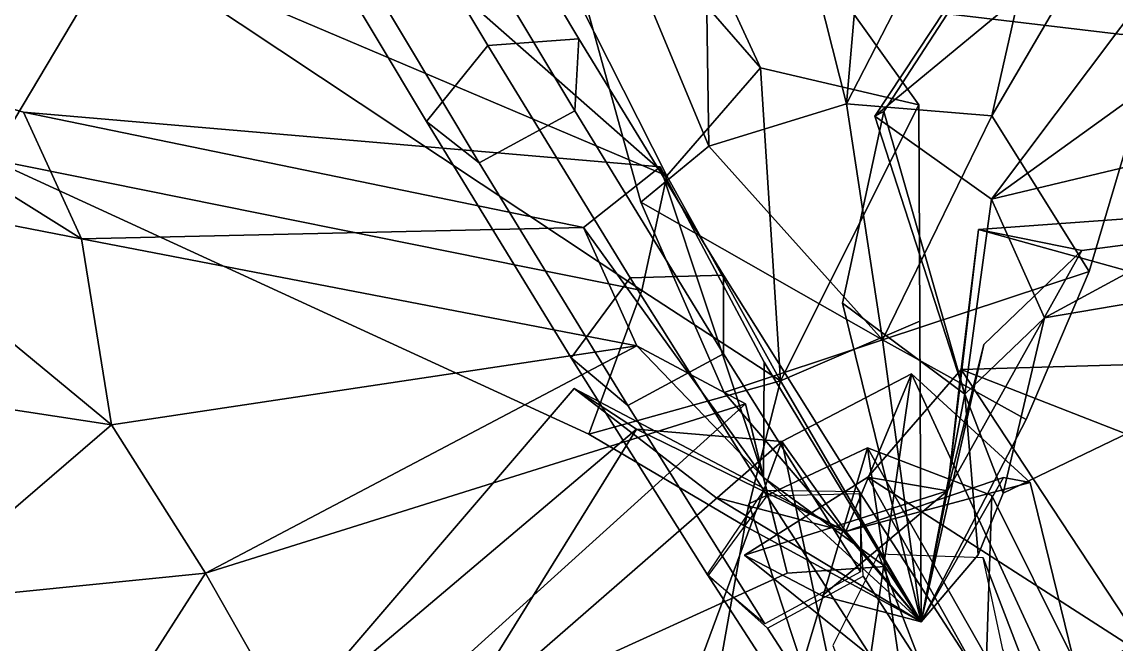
# Model space of a CAD drawing. Header units: metres. Extents: x -488 to 282, y -579 to 399.
# Drawn here: x -86.33 to -53.37, y 315.69 to 334.44 of the extents above; entities that cross this region are included whole.
import ezdxf

# ---------------------------------------------------------------- set-up
doc = ezdxf.new("R2010")
doc.units = ezdxf.units.M

msp = doc.modelspace()

# ---------------------------------------------------------------- linework, layer by layer
at = {"layer": 'coreopsi_1InfInt', "color": 3}
for points in [[(-60.1623, 314.4141, 371.7483), (-63.9857, 320.3177, 379.5451), (-65.6881, 317.7935, 380.6216), (-61.8406, 311.8542, 372.7771)], [(-57.298, 314.4136, 373.2398), (-61.09732, 320.2814, 380.989), (-63.9857, 320.3177, 379.5451), (-60.1623, 314.4141, 371.7483)], [(-57.1794, 311.8532, 375.2043), (-60.9876, 317.7344, 382.9713), (-61.09732, 320.2814, 380.989), (-57.298, 314.4136, 373.2398)], [(-61.8406, 311.8542, 372.7771), (-65.6881, 317.7935, 380.6216), (-63.8677, 316.1735, 382.7408), (-60.02931, 310.2476, 374.914)], [(-60.02931, 310.2476, 374.914), (-63.8677, 316.1735, 382.7408), (-60.9876, 317.7344, 382.9713), (-57.1794, 311.8532, 375.2043)]]:
    msp.add_3dface(points, dxfattribs=at)
at = {"layer": 'coreopsi_1Pdcel', "color": 3}
for points in [[(-69.5503, 333.9235, 394.2309), (-74.128, 341.5755, 399.6141), (-76.7909, 341.248, 397.8167), (-72.2929, 333.7277, 392.5372)], [(-69.6778, 331.7542, 396.6197), (-74.3853, 339.6207, 402.1717), (-74.128, 341.5755, 399.6141), (-69.5503, 333.9235, 394.2309)], [(-72.2929, 333.7277, 392.5372), (-76.7909, 341.248, 397.8167), (-78.7188, 339.0876, 399.2467), (-74.1411, 331.4356, 393.8635)], [(-72.558, 330.1934, 396.3892), (-77.2654, 338.0598, 401.9412), (-74.3853, 339.6207, 402.1717), (-69.6778, 331.7542, 396.6197)], [(-74.1411, 331.4356, 393.8635), (-78.7188, 339.0876, 399.2467), (-77.2654, 338.0598, 401.9412), (-72.558, 330.1934, 396.3892)], [(-68.01074, 326.7285, 386.427), (-72.2929, 333.7277, 392.5372), (-74.1411, 331.4356, 393.8635), (-69.7835, 324.3147, 387.6351)], [(-65.1927, 326.8026, 388.0025), (-69.5503, 333.9235, 394.2309), (-72.2929, 333.7277, 392.5372), (-68.01074, 326.7285, 386.427)], [(-65.1976, 324.4353, 390.199), (-69.6778, 331.7542, 396.6197), (-69.5503, 333.9235, 394.2309), (-65.1927, 326.8026, 388.0025)], [(-68.07772, 322.8744, 389.9685), (-72.558, 330.1934, 396.3892), (-69.6778, 331.7542, 396.6197), (-65.1976, 324.4353, 390.199)], [(-69.7835, 324.3147, 387.6351), (-74.1411, 331.4356, 393.8635), (-72.558, 330.1934, 396.3892), (-68.07772, 322.8744, 389.9685)], [(-63.8831, 320.1568, 379.3533), (-68.01074, 326.7285, 386.427), (-69.7835, 324.3147, 387.6351), (-65.6559, 317.743, 380.5614)], [(-61.06516, 320.2309, 380.9288), (-65.1927, 326.8026, 388.0025), (-68.01074, 326.7285, 386.427), (-63.8831, 320.1568, 379.3533)], [(-61.07004, 317.8636, 383.1253), (-65.1976, 324.4353, 390.199), (-65.1927, 326.8026, 388.0025), (-61.06516, 320.2309, 380.9288)], [(-63.9501, 316.3027, 382.8948), (-68.07772, 322.8744, 389.9685), (-65.1976, 324.4353, 390.199), (-61.07004, 317.8636, 383.1253)], [(-65.6559, 317.743, 380.5614), (-69.7835, 324.3147, 387.6351), (-68.07772, 322.8744, 389.9685), (-63.9501, 316.3027, 382.8948)], [(-58.6247, 313.4855, 373.572), (-60.5261, 318.3973, 382.9061), (-61.8979, 315.6508, 384.0719), (-59.9965, 310.739, 374.7379)], [(-55.54, 313.5164, 374.5272), (-57.3749, 318.2856, 383.6033), (-60.5261, 318.3973, 382.9061), (-58.6247, 313.4855, 373.572)], [(-54.9881, 310.8452, 376.256), (-56.7821, 315.5267, 385.1737), (-57.3749, 318.2856, 383.6033), (-55.54, 313.5164, 374.5272)]]:
    msp.add_3dface(points, dxfattribs=at)
at = {"layer": 'coreopsi_1Petal1', "color": 3}
for points in [[(-65.9215, 349.4828, 399.8747), (-73.1394, 348.7057, 397.3968), (-65.6338, 330.6949, 401.9891)], [(-65.9215, 349.4828, 399.8747), (-65.6338, 330.6949, 401.9891), (-73.1394, 348.7057, 397.3968)], [(-59.9533, 349.6438, 400.7583), (-65.9215, 349.4828, 399.8747), (-61.4936, 331.9667, 401.0643)], [(-59.9533, 349.6438, 400.7583), (-61.4936, 331.9667, 401.0643), (-65.9215, 349.4828, 399.8747)], [(-61.4936, 331.9667, 401.0643), (-65.9215, 349.4828, 399.8747), (-65.6338, 330.6949, 401.9891)], [(-61.4936, 331.9667, 401.0643), (-65.6338, 330.6949, 401.9891), (-65.9215, 349.4828, 399.8747)], [(-61.4936, 331.9667, 401.0643), (-53.5352, 347.4294, 402.2073), (-59.9533, 349.6438, 400.7583)], [(-61.4936, 331.9667, 401.0643), (-59.9533, 349.6438, 400.7583), (-53.5352, 347.4294, 402.2073)], [(-64.08375, 333.0501, 400.0465), (-71.3275, 348.7249, 397.6875), (-74.7346, 345.2937, 399.8413)], [(-64.08375, 333.0501, 400.0465), (-74.7346, 345.2937, 399.8413), (-71.3275, 348.7249, 397.6875)], [(-65.6338, 330.6949, 401.9891), (-73.1394, 348.7057, 397.3968), (-67.6895, 329.0041, 396.5208)], [(-65.6338, 330.6949, 401.9891), (-67.6895, 329.0041, 396.5208), (-73.1394, 348.7057, 397.3968)], [(-59.3141, 331.9341, 397.2273), (-71.3275, 348.7249, 397.6875), (-64.08375, 333.0501, 400.0465)], [(-59.3141, 331.9341, 397.2273), (-64.08375, 333.0501, 400.0465), (-71.3275, 348.7249, 397.6875)], [(-60.6317, 331.597, 402.3316), (-49.5866, 348.3054, 401.5286), (-60.3692, 331.7353, 396.2571)], [(-60.6317, 331.597, 402.3316), (-60.3692, 331.7353, 396.2571), (-49.5866, 348.3054, 401.5286)], [(-46.402, 343.3506, 406.443), (-49.5866, 348.3054, 401.5286), (-60.6317, 331.597, 402.3316)], [(-46.402, 343.3506, 406.443), (-60.6317, 331.597, 402.3316), (-49.5866, 348.3054, 401.5286)], [(-57.1138, 331.6011, 401.9905), (-53.5352, 347.4294, 402.2073), (-61.4936, 331.9667, 401.0643)], [(-57.1138, 331.6011, 401.9905), (-61.4936, 331.9667, 401.0643), (-53.5352, 347.4294, 402.2073)], [(-57.1138, 331.6011, 401.9905), (-48.3203, 346.6339, 402.6451), (-53.5352, 347.4294, 402.2073)], [(-57.1138, 331.6011, 401.9905), (-53.5352, 347.4294, 402.2073), (-48.3203, 346.6339, 402.6451)], [(-54.1819, 326.9184, 400.799), (-48.3203, 346.6339, 402.6451), (-57.1138, 331.6011, 401.9905)], [(-54.1819, 326.9184, 400.799), (-57.1138, 331.6011, 401.9905), (-48.3203, 346.6339, 402.6451)], [(-66.8992, 329.7987, 401.3409), (-74.7346, 345.2937, 399.8413), (-80.2207, 341.5152, 401.7956)], [(-66.8992, 329.7987, 401.3409), (-80.2207, 341.5152, 401.7956), (-74.7346, 345.2937, 399.8413)], [(-64.08375, 333.0501, 400.0465), (-74.7346, 345.2937, 399.8413), (-66.8992, 329.7987, 401.3409)], [(-64.08375, 333.0501, 400.0465), (-66.8992, 329.7987, 401.3409), (-74.7346, 345.2937, 399.8413)], [(-57.1238, 329.0922, 403.3487), (-46.402, 343.3506, 406.443), (-60.6317, 331.597, 402.3316)], [(-57.1238, 329.0922, 403.3487), (-60.6317, 331.597, 402.3316), (-46.402, 343.3506, 406.443)], [(-43.5697, 338.8664, 409.3232), (-46.402, 343.3506, 406.443), (-57.1238, 329.0922, 403.3487)], [(-43.5697, 338.8664, 409.3232), (-57.1238, 329.0922, 403.3487), (-46.402, 343.3506, 406.443)], [(-80.2207, 341.5152, 401.7956), (-83.4044, 336.8117, 403.837), (-66.8992, 329.7987, 401.3409)], [(-80.2207, 341.5152, 401.7956), (-66.8992, 329.7987, 401.3409), (-83.4044, 336.8117, 403.837)], [(-50.371, 337.3537, 359.559), (-57.5183, 338.8072, 367.6805), (-50.7081, 333.2998, 364.4655)], [(-50.371, 337.3537, 359.559), (-50.7081, 333.2998, 364.4655), (-57.5183, 338.8072, 367.6805)], [(-57.1238, 329.0922, 403.3487), (-42.4584, 332.5964, 412.0885), (-43.5697, 338.8664, 409.3232)], [(-57.1238, 329.0922, 403.3487), (-43.5697, 338.8664, 409.3232), (-42.4584, 332.5964, 412.0885)], [(-83.4044, 336.8117, 403.837), (-95.7168, 336.8883, 408.42), (-87.2821, 330.3002, 405.0225)], [(-83.4044, 336.8117, 403.837), (-87.2821, 330.3002, 405.0225), (-95.7168, 336.8883, 408.42)], [(-83.4044, 336.8117, 403.837), (-87.2821, 330.3002, 405.0225), (-67.6568, 326.3466, 404.0098)], [(-83.4044, 336.8117, 403.837), (-67.6568, 326.3466, 404.0098), (-87.2821, 330.3002, 405.0225)], [(-66.8992, 329.7987, 401.3409), (-83.4044, 336.8117, 403.837), (-67.6568, 326.3466, 404.0098)], [(-66.8992, 329.7987, 401.3409), (-67.6568, 326.3466, 404.0098), (-83.4044, 336.8117, 403.837)], [(-62.2493, 335.1389, 392.1492), (-53.1974, 334.0579, 393.4214), (-44.2024, 336.3651, 378.8198)], [(-62.2493, 335.1389, 392.1492), (-44.2024, 336.3651, 378.8198), (-53.1974, 334.0579, 393.4214)], [(-86.2844, 331.7177, 404.42), (-94.3873, 334.0643, 411.0743), (-84.5378, 327.8976, 407.6412)], [(-86.2844, 331.7177, 404.42), (-84.5378, 327.8976, 407.6412), (-94.3873, 334.0643, 411.0743)], [(-84.5378, 327.8976, 407.6412), (-94.3873, 334.0643, 411.0743), (-92.2311, 329.3997, 415.6816)], [(-84.5378, 327.8976, 407.6412), (-92.2311, 329.3997, 415.6816), (-94.3873, 334.0643, 411.0743)], [(-63.4764, 323.6241, 393.2761), (-64.08375, 333.0501, 400.0465), (-66.8992, 329.7987, 401.3409)], [(-63.4764, 323.6241, 393.2761), (-66.8992, 329.7987, 401.3409), (-64.08375, 333.0501, 400.0465)], [(-63.4764, 323.6241, 393.2761), (-59.3141, 331.9341, 397.2273), (-64.08375, 333.0501, 400.0465)], [(-63.4764, 323.6241, 393.2761), (-64.08375, 333.0501, 400.0465), (-59.3141, 331.9341, 397.2273)], [(-55.5195, 325.5214, 405.5509), (-42.4584, 332.5964, 412.0885), (-57.1238, 329.0922, 403.3487)], [(-55.5195, 325.5214, 405.5509), (-57.1238, 329.0922, 403.3487), (-42.4584, 332.5964, 412.0885)], [(-55.5195, 325.5214, 405.5509), (-40.4955, 328.0705, 414.0077), (-42.4584, 332.5964, 412.0885)], [(-55.5195, 325.5214, 405.5509), (-42.4584, 332.5964, 412.0885), (-40.4955, 328.0705, 414.0077)], [(-67.1055, 330.0724, 396.9413), (-86.2844, 331.7177, 404.42), (-69.4135, 328.2442, 401.7656)], [(-67.1055, 330.0724, 396.9413), (-69.4135, 328.2442, 401.7656), (-86.2844, 331.7177, 404.42)], [(-69.4135, 328.2442, 401.7656), (-86.2844, 331.7177, 404.42), (-84.5378, 327.8976, 407.6412)], [(-69.4135, 328.2442, 401.7656), (-84.5378, 327.8976, 407.6412), (-86.2844, 331.7177, 404.42)], [(-61.4936, 331.9667, 401.0643), (-65.6338, 330.6949, 401.9891), (-60.4071, 324.8551, 393.119)], [(-61.4936, 331.9667, 401.0643), (-60.4071, 324.8551, 393.119), (-65.6338, 330.6949, 401.9891)], [(-59.2758, 325.4148, 391.3254), (-59.3141, 331.9341, 397.2273), (-63.4764, 323.6241, 393.2761)], [(-59.2758, 325.4148, 391.3254), (-63.4764, 323.6241, 393.2761), (-59.3141, 331.9341, 397.2273)], [(-57.926, 323.223, 394.4161), (-60.3692, 331.7353, 396.2571), (-61.61, 325.9631, 392.3819)], [(-57.926, 323.223, 394.4161), (-61.61, 325.9631, 392.3819), (-60.3692, 331.7353, 396.2571)], [(-60.4071, 324.8551, 393.119), (-57.1138, 331.6011, 401.9905), (-61.4936, 331.9667, 401.0643)], [(-60.4071, 324.8551, 393.119), (-61.4936, 331.9667, 401.0643), (-57.1138, 331.6011, 401.9905)], [(-60.6317, 331.597, 402.3316), (-60.3692, 331.7353, 396.2571), (-57.926, 323.223, 394.4161)], [(-60.6317, 331.597, 402.3316), (-57.926, 323.223, 394.4161), (-60.3692, 331.7353, 396.2571)], [(-57.1238, 329.0922, 403.3487), (-60.6317, 331.597, 402.3316), (-57.926, 323.223, 394.4161)], [(-57.1238, 329.0922, 403.3487), (-57.926, 323.223, 394.4161), (-60.6317, 331.597, 402.3316)], [(-60.4071, 324.8551, 393.119), (-54.1819, 326.9184, 400.799), (-57.1138, 331.6011, 401.9905)], [(-60.4071, 324.8551, 393.119), (-57.1138, 331.6011, 401.9905), (-54.1819, 326.9184, 400.799)], [(-65.6338, 330.6949, 401.9891), (-67.6895, 329.0041, 396.5208), (-60.4071, 324.8551, 393.119)], [(-65.6338, 330.6949, 401.9891), (-60.4071, 324.8551, 393.119), (-67.6895, 329.0041, 396.5208)], [(-67.6568, 326.3466, 404.0098), (-87.2821, 330.3002, 405.0225), (-69.2482, 322.0123, 400.0516)], [(-67.6568, 326.3466, 404.0098), (-69.2482, 322.0123, 400.0516), (-87.2821, 330.3002, 405.0225)], [(-63.9931, 320.714, 394.7676), (-67.1055, 330.0724, 396.9413), (-69.4135, 328.2442, 401.7656)], [(-63.9931, 320.714, 394.7676), (-69.4135, 328.2442, 401.7656), (-67.1055, 330.0724, 396.9413)], [(-63.9712, 324.1816, 391.2134), (-67.1055, 330.0724, 396.9413), (-63.9931, 320.714, 394.7676)], [(-63.9712, 324.1816, 391.2134), (-63.9931, 320.714, 394.7676), (-67.1055, 330.0724, 396.9413)], [(-66.8992, 329.7987, 401.3409), (-67.6568, 326.3466, 404.0098), (-63.4764, 323.6241, 393.2761)], [(-66.8992, 329.7987, 401.3409), (-63.4764, 323.6241, 393.2761), (-67.6568, 326.3466, 404.0098)], [(-83.6324, 322.2986, 411.6446), (-84.5378, 327.8976, 407.6412), (-92.2311, 329.3997, 415.6816)], [(-83.6324, 322.2986, 411.6446), (-92.2311, 329.3997, 415.6816), (-84.5378, 327.8976, 407.6412)], [(-83.6324, 322.2986, 411.6446), (-92.2311, 329.3997, 415.6816), (-91.2005, 323.4549, 419.0329)], [(-83.6324, 322.2986, 411.6446), (-91.2005, 323.4549, 419.0329), (-92.2311, 329.3997, 415.6816)], [(-57.5085, 328.1767, 404.7046), (-39.4977, 329.488, 413.4052), (-54.3969, 327.5534, 399.5166)], [(-57.5085, 328.1767, 404.7046), (-54.3969, 327.5534, 399.5166), (-39.4977, 329.488, 413.4052)], [(-43.8029, 324.3706, 417.1628), (-39.4977, 329.488, 413.4052), (-57.5085, 328.1767, 404.7046)], [(-43.8029, 324.3706, 417.1628), (-57.5085, 328.1767, 404.7046), (-39.4977, 329.488, 413.4052)], [(-57.926, 323.223, 394.4161), (-55.5195, 325.5214, 405.5509), (-57.1238, 329.0922, 403.3487)], [(-57.926, 323.223, 394.4161), (-57.1238, 329.0922, 403.3487), (-55.5195, 325.5214, 405.5509)], [(-60.4071, 324.8551, 393.119), (-67.6895, 329.0041, 396.5208), (-65.1722, 323.2753, 393.2467)], [(-60.4071, 324.8551, 393.119), (-65.1722, 323.2753, 393.2467), (-67.6895, 329.0041, 396.5208)], [(-69.4135, 328.2442, 401.7656), (-84.5378, 327.8976, 407.6412), (-67.8092, 324.6733, 403.9678)], [(-69.4135, 328.2442, 401.7656), (-67.8092, 324.6733, 403.9678), (-84.5378, 327.8976, 407.6412)], [(-63.9931, 320.714, 394.7676), (-69.4135, 328.2442, 401.7656), (-67.8092, 324.6733, 403.9678)], [(-63.9931, 320.714, 394.7676), (-67.8092, 324.6733, 403.9678), (-69.4135, 328.2442, 401.7656)], [(-58.03383, 323.9669, 405.9756), (-57.5085, 328.1767, 404.7046), (-58.4426, 320.3128, 395.9077)], [(-58.03383, 323.9669, 405.9756), (-58.4426, 320.3128, 395.9077), (-57.5085, 328.1767, 404.7046)], [(-57.5085, 328.1767, 404.7046), (-54.3969, 327.5534, 399.5166), (-58.4426, 320.3128, 395.9077)], [(-57.5085, 328.1767, 404.7046), (-58.4426, 320.3128, 395.9077), (-54.3969, 327.5534, 399.5166)], [(-58.03383, 323.9669, 405.9756), (-43.8029, 324.3706, 417.1628), (-57.5085, 328.1767, 404.7046)], [(-58.03383, 323.9669, 405.9756), (-57.5085, 328.1767, 404.7046), (-43.8029, 324.3706, 417.1628)], [(-56.7667, 320.2336, 403.9928), (-40.4955, 328.0705, 414.0077), (-55.5195, 325.5214, 405.5509)], [(-56.7667, 320.2336, 403.9928), (-55.5195, 325.5214, 405.5509), (-40.4955, 328.0705, 414.0077)], [(-67.8092, 324.6733, 403.9678), (-84.5378, 327.8976, 407.6412), (-83.6324, 322.2986, 411.6446)], [(-67.8092, 324.6733, 403.9678), (-83.6324, 322.2986, 411.6446), (-84.5378, 327.8976, 407.6412)], [(-58.4426, 320.3128, 395.9077), (-54.3969, 327.5534, 399.5166), (-57.354, 324.7209, 393.7626)], [(-58.4426, 320.3128, 395.9077), (-57.354, 324.7209, 393.7626), (-54.3969, 327.5534, 399.5166)], [(-56.0739, 322.4546, 393.4621), (-54.1819, 326.9184, 400.799), (-60.4071, 324.8551, 393.119)], [(-56.0739, 322.4546, 393.4621), (-60.4071, 324.8551, 393.119), (-54.1819, 326.9184, 400.799)], [(-67.6568, 326.3466, 404.0098), (-69.2482, 322.0123, 400.0516), (-63.4764, 323.6241, 393.2761)], [(-67.6568, 326.3466, 404.0098), (-63.4764, 323.6241, 393.2761), (-69.2482, 322.0123, 400.0516)], [(-57.926, 323.223, 394.4161), (-61.61, 325.9631, 392.3819), (-59.2388, 316.3571, 384.2394)], [(-57.926, 323.223, 394.4161), (-59.2388, 316.3571, 384.2394), (-61.61, 325.9631, 392.3819)], [(-59.2388, 316.3571, 384.2394), (-59.2758, 325.4148, 391.3254), (-63.4764, 323.6241, 393.2761)], [(-59.2388, 316.3571, 384.2394), (-63.4764, 323.6241, 393.2761), (-59.2758, 325.4148, 391.3254)], [(-57.926, 323.223, 394.4161), (-56.7667, 320.2336, 403.9928), (-55.5195, 325.5214, 405.5509)], [(-57.926, 323.223, 394.4161), (-55.5195, 325.5214, 405.5509), (-56.7667, 320.2336, 403.9928)], [(-60.4071, 324.8551, 393.119), (-65.1722, 323.2753, 393.2467), (-59.2388, 316.3571, 384.2394)], [(-60.4071, 324.8551, 393.119), (-59.2388, 316.3571, 384.2394), (-65.1722, 323.2753, 393.2467)], [(-59.2388, 316.3571, 384.2394), (-56.0739, 322.4546, 393.4621), (-60.4071, 324.8551, 393.119)], [(-59.2388, 316.3571, 384.2394), (-60.4071, 324.8551, 393.119), (-56.0739, 322.4546, 393.4621)], [(-83.6324, 322.2986, 411.6446), (-80.8054, 317.8318, 414.5568), (-67.8092, 324.6733, 403.9678)], [(-83.6324, 322.2986, 411.6446), (-67.8092, 324.6733, 403.9678), (-80.8054, 317.8318, 414.5568)], [(-67.8092, 324.6733, 403.9678), (-80.8054, 317.8318, 414.5568), (-64.5336, 322.9262, 406.3829)], [(-67.8092, 324.6733, 403.9678), (-64.5336, 322.9262, 406.3829), (-80.8054, 317.8318, 414.5568)], [(-67.8092, 324.6733, 403.9678), (-64.5336, 322.9262, 406.3829), (-63.9931, 320.714, 394.7676)], [(-67.8092, 324.6733, 403.9678), (-63.9931, 320.714, 394.7676), (-64.5336, 322.9262, 406.3829)], [(-58.4426, 320.3128, 395.9077), (-57.354, 324.7209, 393.7626), (-59.2388, 316.3571, 384.2394)], [(-58.4426, 320.3128, 395.9077), (-59.2388, 316.3571, 384.2394), (-57.354, 324.7209, 393.7626)], [(-59.2388, 316.3571, 384.2394), (-63.9712, 324.1816, 391.2134), (-63.9931, 320.714, 394.7676)], [(-59.2388, 316.3571, 384.2394), (-63.9931, 320.714, 394.7676), (-63.9712, 324.1816, 391.2134)], [(-46.9813, 319.6498, 419.1722), (-43.8029, 324.3706, 417.1628), (-58.03383, 323.9669, 405.9756)], [(-46.9813, 319.6498, 419.1722), (-58.03383, 323.9669, 405.9756), (-43.8029, 324.3706, 417.1628)], [(-63.4394, 321.7989, 406.2522), (-59.5315, 323.8283, 406.7253), (-61.512, 319.0818, 396.0647)], [(-63.4394, 321.7989, 406.2522), (-61.512, 319.0818, 396.0647), (-59.5315, 323.8283, 406.7253)], [(-63.4394, 321.7989, 406.2522), (-61.2859, 311.6996, 421.1251), (-59.5315, 323.8283, 406.7253)], [(-63.4394, 321.7989, 406.2522), (-59.5315, 323.8283, 406.7253), (-61.2859, 311.6996, 421.1251)], [(-59.5315, 323.8283, 406.7253), (-55.9557, 320.5616, 403.0473), (-61.512, 319.0818, 396.0647)], [(-59.5315, 323.8283, 406.7253), (-61.512, 319.0818, 396.0647), (-55.9557, 320.5616, 403.0473)], [(-61.2859, 311.6996, 421.1251), (-53.6404, 311.0825, 421.0309), (-59.5315, 323.8283, 406.7253)], [(-61.2859, 311.6996, 421.1251), (-59.5315, 323.8283, 406.7253), (-53.6404, 311.0825, 421.0309)], [(-58.4426, 320.3128, 395.9077), (-60.8493, 320.7155, 407.27), (-58.03383, 323.9669, 405.9756)], [(-58.4426, 320.3128, 395.9077), (-58.03383, 323.9669, 405.9756), (-60.8493, 320.7155, 407.27)], [(-60.8493, 320.7155, 407.27), (-52.2617, 315.2002, 419.8884), (-58.03383, 323.9669, 405.9756)], [(-60.8493, 320.7155, 407.27), (-58.03383, 323.9669, 405.9756), (-52.2617, 315.2002, 419.8884)], [(-59.5315, 323.8283, 406.7253), (-53.6404, 311.0825, 421.0309), (-55.9557, 320.5616, 403.0473)], [(-59.5315, 323.8283, 406.7253), (-55.9557, 320.5616, 403.0473), (-53.6404, 311.0825, 421.0309)], [(-58.03383, 323.9669, 405.9756), (-52.2617, 315.2002, 419.8884), (-46.9813, 319.6498, 419.1722)], [(-58.03383, 323.9669, 405.9756), (-46.9813, 319.6498, 419.1722), (-52.2617, 315.2002, 419.8884)], [(-91.2005, 323.4549, 419.0329), (-89.9025, 316.915, 422.7513), (-83.6324, 322.2986, 411.6446)], [(-91.2005, 323.4549, 419.0329), (-83.6324, 322.2986, 411.6446), (-89.9025, 316.915, 422.7513)], [(-63.4764, 323.6241, 393.2761), (-69.2482, 322.0123, 400.0516), (-64.581, 319.268, 395.5171)], [(-63.4764, 323.6241, 393.2761), (-64.581, 319.268, 395.5171), (-69.2482, 322.0123, 400.0516)], [(-63.4764, 323.6241, 393.2761), (-64.581, 319.268, 395.5171), (-59.2388, 316.3571, 384.2394)], [(-63.4764, 323.6241, 393.2761), (-59.2388, 316.3571, 384.2394), (-64.581, 319.268, 395.5171)], [(-69.6903, 323.3877, 400.1351), (-78.4595, 313.1543, 415.7826), (-67.8192, 322.1645, 405.326)], [(-69.6903, 323.3877, 400.1351), (-67.8192, 322.1645, 405.326), (-78.4595, 313.1543, 415.7826)], [(-65.423, 320.1055, 393.1814), (-69.6903, 323.3877, 400.1351), (-61.512, 319.0818, 396.0647)], [(-65.423, 320.1055, 393.1814), (-61.512, 319.0818, 396.0647), (-69.6903, 323.3877, 400.1351)], [(-61.512, 319.0818, 396.0647), (-69.6903, 323.3877, 400.1351), (-67.8192, 322.1645, 405.326)], [(-61.512, 319.0818, 396.0647), (-67.8192, 322.1645, 405.326), (-69.6903, 323.3877, 400.1351)], [(-59.2388, 316.3571, 384.2394), (-57.5256, 318.3785, 395.4302), (-57.926, 323.223, 394.4161)], [(-59.2388, 316.3571, 384.2394), (-57.926, 323.223, 394.4161), (-57.5256, 318.3785, 395.4302)], [(-57.5256, 318.3785, 395.4302), (-56.7667, 320.2336, 403.9928), (-57.926, 323.223, 394.4161)], [(-57.5256, 318.3785, 395.4302), (-57.926, 323.223, 394.4161), (-56.7667, 320.2336, 403.9928)], [(-80.8054, 317.8318, 414.5568), (-77.1933, 311.4828, 416.899), (-64.5336, 322.9262, 406.3829)], [(-80.8054, 317.8318, 414.5568), (-64.5336, 322.9262, 406.3829), (-77.1933, 311.4828, 416.899)], [(-64.5336, 322.9262, 406.3829), (-77.1933, 311.4828, 416.899), (-63.2759, 317.8304, 403.311)], [(-64.5336, 322.9262, 406.3829), (-63.2759, 317.8304, 403.311), (-77.1933, 311.4828, 416.899)], [(-64.5336, 322.9262, 406.3829), (-63.2759, 317.8304, 403.311), (-63.9931, 320.714, 394.7676)], [(-64.5336, 322.9262, 406.3829), (-63.9931, 320.714, 394.7676), (-63.2759, 317.8304, 403.311)], [(-89.9025, 316.915, 422.7513), (-80.8054, 317.8318, 414.5568), (-83.6324, 322.2986, 411.6446)], [(-89.9025, 316.915, 422.7513), (-83.6324, 322.2986, 411.6446), (-80.8054, 317.8318, 414.5568)], [(-67.8192, 322.1645, 405.326), (-78.4595, 313.1543, 415.7826), (-73.461, 313.0645, 417.5224)], [(-67.8192, 322.1645, 405.326), (-73.461, 313.0645, 417.5224), (-78.4595, 313.1543, 415.7826)], [(-67.8192, 322.1645, 405.326), (-73.461, 313.0645, 417.5224), (-63.4394, 321.7989, 406.2522)], [(-67.8192, 322.1645, 405.326), (-63.4394, 321.7989, 406.2522), (-73.461, 313.0645, 417.5224)], [(-61.512, 319.0818, 396.0647), (-67.8192, 322.1645, 405.326), (-63.4394, 321.7989, 406.2522)], [(-61.512, 319.0818, 396.0647), (-63.4394, 321.7989, 406.2522), (-67.8192, 322.1645, 405.326)], [(-63.4394, 321.7989, 406.2522), (-73.461, 313.0645, 417.5224), (-67.2487, 311.5212, 420.2095)], [(-63.4394, 321.7989, 406.2522), (-67.2487, 311.5212, 420.2095), (-73.461, 313.0645, 417.5224)], [(-67.2487, 311.5212, 420.2095), (-61.2859, 311.6996, 421.1251), (-63.4394, 321.7989, 406.2522)], [(-67.2487, 311.5212, 420.2095), (-63.4394, 321.7989, 406.2522), (-61.2859, 311.6996, 421.1251)], [(-60.8577, 321.6022, 302.045), (-64.4275, 319.9188, 303.7593), (-62.8201, 315.0346, 310.0045)], [(-60.8577, 321.6022, 302.045), (-62.8201, 315.0346, 310.0045), (-64.4275, 319.9188, 303.7593)], [(-60.8577, 321.6022, 302.045), (-62.8201, 315.0346, 310.0045), (-59.9017, 315.1851, 310.5082)], [(-60.8577, 321.6022, 302.045), (-59.9017, 315.1851, 310.5082), (-62.8201, 315.0346, 310.0045)], [(-57.2713, 315.2949, 311.0136), (-57.1156, 320.1652, 304.6288), (-60.8577, 321.6022, 302.045)], [(-57.2713, 315.2949, 311.0136), (-60.8577, 321.6022, 302.045), (-57.1156, 320.1652, 304.6288)], [(-59.9017, 315.1851, 310.5082), (-57.2713, 315.2949, 311.0136), (-60.8577, 321.6022, 302.045)], [(-59.9017, 315.1851, 310.5082), (-60.8577, 321.6022, 302.045), (-57.2713, 315.2949, 311.0136)], [(-58.4426, 320.3128, 395.9077), (-64.5581, 318.3719, 403.7068), (-60.8493, 320.7155, 407.27)], [(-58.4426, 320.3128, 395.9077), (-60.8493, 320.7155, 407.27), (-64.5581, 318.3719, 403.7068)], [(-64.5581, 318.3719, 403.7068), (-55.4523, 311.0632, 420.7401), (-60.8493, 320.7155, 407.27)], [(-64.5581, 318.3719, 403.7068), (-60.8493, 320.7155, 407.27), (-55.4523, 311.0632, 420.7401)], [(-63.9931, 320.714, 394.7676), (-60.325, 318.0258, 396.8977), (-59.2388, 316.3571, 384.2394)], [(-63.9931, 320.714, 394.7676), (-59.2388, 316.3571, 384.2394), (-60.325, 318.0258, 396.8977)], [(-63.9931, 320.714, 394.7676), (-63.2759, 317.8304, 403.311), (-60.325, 318.0258, 396.8977)], [(-63.9931, 320.714, 394.7676), (-60.325, 318.0258, 396.8977), (-63.2759, 317.8304, 403.311)], [(-61.512, 319.0818, 396.0647), (-56.7628, 320.7136, 396.033), (-59.2388, 316.3571, 384.2394)], [(-61.512, 319.0818, 396.0647), (-59.2388, 316.3571, 384.2394), (-56.7628, 320.7136, 396.033)], [(-61.512, 319.0818, 396.0647), (-55.9557, 320.5616, 403.0473), (-56.7628, 320.7136, 396.033)], [(-61.512, 319.0818, 396.0647), (-56.7628, 320.7136, 396.033), (-55.9557, 320.5616, 403.0473)], [(-60.8493, 320.7155, 407.27), (-55.4523, 311.0632, 420.7401), (-52.2617, 315.2002, 419.8884)], [(-60.8493, 320.7155, 407.27), (-52.2617, 315.2002, 419.8884), (-55.4523, 311.0632, 420.7401)], [(-62.2211, 317.1453, 395.3182), (-64.5581, 318.3719, 403.7068), (-58.4426, 320.3128, 395.9077)], [(-62.2211, 317.1453, 395.3182), (-58.4426, 320.3128, 395.9077), (-64.5581, 318.3719, 403.7068)], [(-59.2388, 316.3571, 384.2394), (-62.2211, 317.1453, 395.3182), (-58.4426, 320.3128, 395.9077)], [(-59.2388, 316.3571, 384.2394), (-58.4426, 320.3128, 395.9077), (-62.2211, 317.1453, 395.3182)], [(-54.6088, 315.1452, 310.7393), (-57.1156, 320.1652, 304.6288), (-57.2713, 315.2949, 311.0136)], [(-54.6088, 315.1452, 310.7393), (-57.2713, 315.2949, 311.0136), (-57.1156, 320.1652, 304.6288)], [(-62.8201, 315.0346, 310.0045), (-64.4275, 319.9188, 303.7593), (-65.5529, 313.5982, 310.1531)], [(-62.8201, 315.0346, 310.0045), (-65.5529, 313.5982, 310.1531), (-64.4275, 319.9188, 303.7593)], [(-59.2388, 316.3571, 384.2394), (-65.423, 320.1055, 393.1814), (-61.512, 319.0818, 396.0647)], [(-59.2388, 316.3571, 384.2394), (-61.512, 319.0818, 396.0647), (-65.423, 320.1055, 393.1814)], [(-51.7176, 315.3063, 312.686), (-45.9561, 319.8627, 309.297), (-53.6543, 315.1862, 310.28)], [(-51.7176, 315.3063, 312.686), (-53.6543, 315.1862, 310.28), (-45.9561, 319.8627, 309.297)], [(-89.9025, 316.915, 422.7513), (-85.4773, 310.5145, 424.4175), (-80.8054, 317.8318, 414.5568)], [(-89.9025, 316.915, 422.7513), (-80.8054, 317.8318, 414.5568), (-85.4773, 310.5145, 424.4175)], [(-80.8054, 317.8318, 414.5568), (-85.4773, 310.5145, 424.4175), (-77.1933, 311.4828, 416.899)], [(-80.8054, 317.8318, 414.5568), (-77.1933, 311.4828, 416.899), (-85.4773, 310.5145, 424.4175)], [(-89.9025, 316.915, 422.7513), (-108.4253, 309.26, 428.4133), (-85.4773, 310.5145, 424.4175)], [(-89.9025, 316.915, 422.7513), (-85.4773, 310.5145, 424.4175), (-108.4253, 309.26, 428.4133)]]:
    msp.add_3dface(points, dxfattribs=at)

doc.saveas('drawing.dxf')
